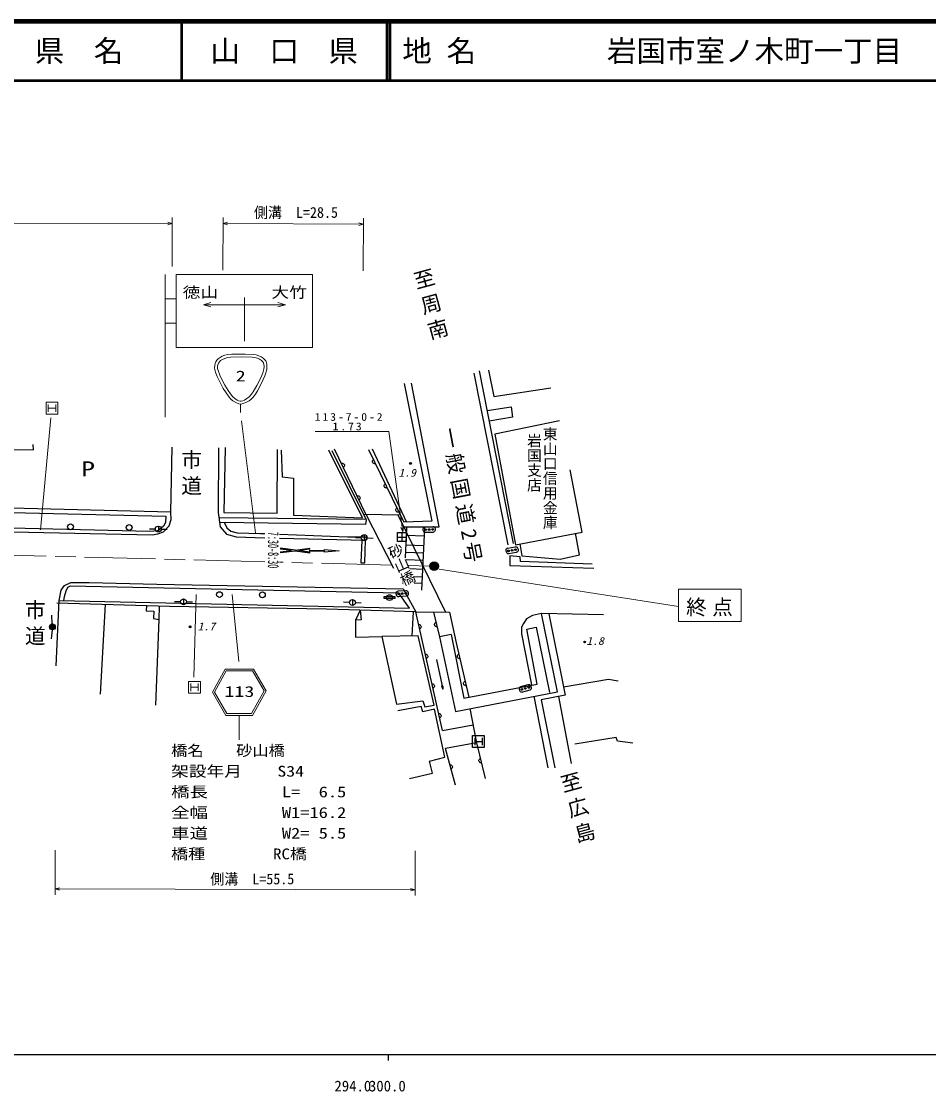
# Model space of a CAD drawing. Units: millimetres, scale not verified. Extents: x 40000 to 680000, y 20000 to 380000.
# Drawn here: x 305869 to 459507, y 198715 to 380000 of the extents above; entities that cross this region are included whole.
import ezdxf
from ezdxf.enums import TextEntityAlignment as Align

# ---------------------------------------------------------------- set-up
doc = ezdxf.new("R2010")
doc.units = ezdxf.units.MM
doc.header["$LTSCALE"] = 1000
doc.linetypes.add('CHAIN', pattern=[18.5, 12, -1.5, 3.5, -1.5])
for name, color, linetype, lineweight in [('M-BGD', 7, 'Continuous', 25), ('M-BGD-HTXT', 7, 'Continuous', 13), ('M-BMK', 2, 'CHAIN', 13), ('M-BMK-SRVR', 3, 'Continuous', 25), ('M-STR-STRC', 7, 'Continuous', 25), ('M-TTL', 2, 'Continuous', 140), ('M-TTL-BAND', 7, 'Continuous', 25), ('M-TTL-LINE', 7, 'Continuous', 50)]:
    doc.layers.add(name, color=color, linetype=linetype, lineweight=lineweight)
doc.layers.add('M-STR-HTXT', color=7, linetype='Continuous')
doc.layers.add('M-TTL-TXT', color=7, linetype='Continuous')
doc.styles.add('@ＭＳ ゴシック', font='')
doc.styles.add('ＭＳ ゴシック', font='')
doc.styles.get('@ＭＳ ゴシック').set_extended_font_data('@MS Gothic')
doc.styles.get('ＭＳ ゴシック').set_extended_font_data('MS Gothic')

# ---------------------------------------------------------------- blocks, each defined once
blk = doc.blocks.new('BUHIN1')
at = {"color": 3, "linetype": 'Continuous', "lineweight": 25}
for p, q in [((648, -378), (-648, 378)), ((-378, -648), (378, 648))]:
    blk.add_line(p, q, dxfattribs=at)
blk.add_lwpolyline([(1026, 270), (270, -1026), (-1026, -270), (-270, 1026)], close=True, dxfattribs=at)
blk = doc.blocks.new('BUHIN3')
at = {"color": 7, "linetype": 'Continuous', "lineweight": 25}
for centre, radius in [((0, 0), 150), ((0, 0), 131), ((0, 0), 112), ((0, 0), 93.8), ((0, 0), 75), ((0, 0), 56.2), ((0, 1), 37.5), ((0, 0), 18.8)]:
    blk.add_circle(centre, radius, dxfattribs=at)
blk = doc.blocks.new('BUHIN6')
at = {"color": 7, "linetype": 'Continuous', "lineweight": 25}
blk.add_line((-251, -430), (251, 430), dxfattribs=at)
blk.add_circle((0, 0), 498, dxfattribs=at)
blk = doc.blocks.new('BUHIN9')
at = {"color": 7, "linetype": 'Continuous', "lineweight": 25}
blk.add_lwpolyline([(-33, -399), (-122, -359), (-196, -305), (-277, -222), (-318, -130), (-338, -34), (-328, 89), (-292, 181), (-237, 264), (-143, 335), (-61, 376), (33, 399)], dxfattribs=at)
blk = doc.blocks.new('BUHIN10')
at = {"color": 7, "linetype": 'Continuous', "lineweight": 25}
blk.add_lwpolyline([(31, 399), (120, 360), (194, 306), (276, 223), (317, 132), (338, 36), (328, -88), (293, -179), (238, -263), (144, -334), (63, -376), (-31, -399)], dxfattribs=at)
blk = doc.blocks.new('BUHIN11')
at = {"color": 7, "linetype": 'Continuous', "lineweight": 25}
blk.add_lwpolyline([(119, 382), (197, 324), (257, 255), (319, 156), (339, 58), (337, -40), (300, -159), (246, -240), (174, -310), (67, -358), (-22, -381), (-119, -382)], dxfattribs=at)
blk = doc.blocks.new('BUHIN12')
at = {"color": 7, "linetype": 'Continuous', "lineweight": 25}
blk.add_lwpolyline([(-121, -381), (-199, -323), (-259, -254), (-320, -155), (-339, -56), (-337, 42), (-300, 160), (-245, 241), (-172, 311), (-65, 358), (24, 381), (121, 381)], dxfattribs=at)
blk = doc.blocks.new('BUHIN17')
at = {"color": 7, "linetype": 'Continuous', "lineweight": 13}
for p, q in [((-855, -225), (-225, 855)), ((540, -315), (-540, 315)), ((225, -855), (855, 225))]:
    blk.add_line(p, q, dxfattribs=at)
blk.add_lwpolyline([(1368, 359), (359, -1368), (-1368, -359), (-359, 1368)], close=True, dxfattribs=at)
blk = doc.blocks.new('BUHIN18')
at = {"color": 7, "linetype": 'Continuous', "lineweight": 25}
for p, q in [((-855, -225), (-225, 855)), ((540, -315), (-540, 315)), ((225, -855), (855, 225))]:
    blk.add_line(p, q, dxfattribs=at)
blk.add_lwpolyline([(1368, 359), (359, -1368), (-1368, -359), (-359, 1368)], close=True, dxfattribs=at)

msp = doc.modelspace()

# ---------------------------------------------------------------- linework, layer by layer
at = {"layer": 'M-BGD'}
for p, q in [((384992, 320930), (385893, 316468)), ((382502, 320403), (388255, 291331)), ((383410, 320807), (389164, 291533)), ((370691, 318637), (375385, 295319)), ((376647, 294410), (371953, 318738)), ((385893, 316468), (395504, 317927)), ((384734, 314073), (388811, 314709)), ((388811, 314709), (389026, 312950)), ((389026, 312950), (385084, 312290)), ((396991, 312328), (386039, 310056)), ((386039, 310056), (389521, 291331)), ((307904, 307413), (307863, 308353)), ((301569, 307495), (307904, 307413)), ((331187, 296869), (331391, 307863)), ((339236, 307767), (339176, 296800)), ((340368, 307835), (340163, 296815)), ((349198, 296678), (349267, 307493)), ((349883, 307356), (350020, 302838)), ((363641, 295925), (357960, 307356)), ((358439, 307287), (364257, 295583)), ((364188, 296541), (358918, 307561)), ((364667, 307493), (370622, 295172)), ((365291, 307583), (371104, 295187)), ((350020, 302838), (351936, 302633)), ((400827, 293502), (398808, 304050)), ((351936, 302633), (351936, 296336)), ((331187, 296869), (217066, 299812)), ((217828, 298953), (330348, 296174)), ((327610, 293599), (220267, 296133)), ((330348, 296174), (330267, 295112)), ((330901, 294580), (331228, 295602)), ((331228, 295602), (331187, 296869)), ((339176, 296800), (339536, 294402)), ((339301, 295967), (364202, 295692)), ((340163, 296815), (349198, 296678)), ((351936, 296336), (363641, 295925)), ((363784, 296534), (370030, 296399)), ((364257, 295583), (364120, 294761)), ((364188, 296541), (368901, 287376)), ((369621, 296407), (377694, 279916)), ((219150, 295439), (328040, 293027)), ((328562, 293994), (327562, 293965)), ((328959, 293722), (327610, 293599)), ((329940, 294499), (328959, 293722)), ((329562, 294008), (330562, 294008)), ((329920, 293559), (330901, 294580)), ((330267, 295112), (329940, 294499)), ((364120, 294761), (339432, 295097)), ((339536, 294402), (340615, 293144)), ((375385, 295319), (370622, 295172)), ((370742, 294360), (376647, 294410)), ((328040, 293027), (328980, 293191)), ((328980, 293191), (329920, 293559)), ((340615, 293144), (342233, 292664)), ((342233, 292664), (347071, 292545)), ((349571, 292484), (364168, 292125)), ((363429, 292526), (362429, 292495)), ((364428, 292521), (365428, 292482)), ((389521, 291331), (400827, 293502)), ((400373, 289615), (399719, 293289)), ((390282, 291477), (390632, 289464)), ((373913, 288671), (371004, 288812)), ((390329, 289313), (388613, 289464)), ((388613, 289464), (388613, 287849)), ((390379, 288505), (390329, 289313)), ((402543, 288051), (390379, 288505)), ((390632, 289464), (397092, 288909)), ((397092, 288909), (400373, 289615)), ((388613, 287849), (402795, 287395)), ((313164, 284447), (314247, 284955)), ((314247, 284955), (317358, 284955)), ((317358, 284955), (328797, 284684)), ((328797, 284684), (370546, 283873)), ((312251, 281911), (312623, 283670)), ((312623, 283670), (313164, 284447)), ((313400, 283468), (313126, 282509)), ((313674, 284084), (313400, 283468)), ((314153, 284357), (313674, 284084)), ((369801, 283125), (314153, 284357)), ((371581, 280593), (369801, 283125)), ((370546, 283873), (372643, 279983)), ((370609, 284054), (370622, 284030)), ((311778, 270818), (312251, 281911)), ((330969, 280863), (311887, 281471)), ((312251, 281911), (371581, 280593)), ((313126, 282509), (313024, 281894)), ((320029, 281212), (319196, 266056)), ((332818, 281678), (331819, 281659)), ((333818, 281688), (334818, 281688)), ((361435, 281578), (360436, 281628)), ((362434, 281539), (363434, 281511)), ((367305, 282237), (367305, 282575)), ((367305, 282575), (369110, 282575)), ((369110, 282237), (367305, 282237)), ((369110, 282575), (369110, 282237)), ((311087, 277926), (310999, 279423)), ((327058, 280987), (327007, 280153)), ((327007, 280153), (328301, 280107)), ((328301, 280107), (328255, 278859)), ((329226, 278674), (329273, 280917)), ((357526, 280457), (330969, 280863)), ((372643, 279983), (357526, 280457)), ((363255, 280277), (362432, 278564)), ((363255, 280277), (363386, 278651)), ((372228, 279996), (371968, 275897)), ((372643, 279983), (378378, 279907)), ((377164, 259889), (372643, 279983)), ((375649, 279943), (376687, 275728)), ((378378, 279907), (379504, 274708)), ((392443, 279367), (391423, 278790)), ((393952, 279678), (392443, 279367)), ((404472, 279501), (393952, 279678)), ((396660, 266452), (393952, 279678)), ((395198, 279657), (397947, 265875)), ((328255, 278859), (329226, 278674)), ((328625, 264161), (329226, 278674)), ((363386, 278651), (362432, 278564)), ((362432, 278564), (362476, 275704)), ((390890, 278036), (390535, 277370)), ((390535, 277370), (390535, 276261)), ((391423, 278790), (390890, 278036)), ((391467, 277059), (393020, 277370)), ((393020, 277370), (395328, 266318)), ((311066, 276929), (310917, 275437)), ((362476, 275704), (366895, 275791)), ((373091, 275921), (366895, 275791)), ((366895, 275791), (369408, 264352)), ((375778, 264179), (373091, 275921)), ((378640, 276172), (376687, 275728)), ((376687, 275728), (379394, 263123)), ((378640, 276172), (380815, 265386)), ((390535, 276261), (392266, 267606)), ((393242, 267739), (391467, 277059)), ((379504, 274708), (381616, 265538)), ((376168, 271935), (377251, 266908)), ((397664, 267292), (405270, 268582)), ((405270, 268582), (406957, 268271)), ((380815, 265386), (393242, 267739)), ((369408, 264352), (373828, 264915)), ((373828, 264915), (374175, 263875)), ((379394, 263123), (396660, 266452)), ((395062, 253536), (392703, 265689)), ((397947, 265875), (393908, 265076)), ((393908, 265076), (396216, 253536)), ((399057, 254290), (396863, 265660)), ((373568, 263962), (369625, 263225)), ((373828, 263052), (373568, 263962)), ((375821, 263485), (373828, 263052)), ((374175, 263875), (375778, 264179)), ((377554, 255339), (375821, 263485)), ((381807, 263588), (382970, 257809)), ((377164, 259889), (382364, 260825)), ((382970, 257809), (377684, 256813)), ((382970, 257809), (384400, 251743)), ((406602, 258684), (399589, 257575)), ((406824, 258063), (406602, 258684)), ((409398, 257752), (406824, 258063)), ((379374, 250616), (377684, 256813)), ((374998, 254689), (377554, 255339)), ((375518, 252653), (374998, 254689)), ((371618, 251743), (375518, 252653))]:
    msp.add_line(p, q, dxfattribs=at)
for points in [[(340283, 295085), (340658, 294220), (341356, 293629), (342430, 293361), (346351, 293253), (347071, 293227)], [(349571, 293136), (361067, 292716), (364343, 292662), (364168, 292125)], [(376264, 277447), (376167, 277456), (376080, 277484), (375976, 277537), (375908, 277611), (375859, 277696), (375829, 277816), (375834, 277914), (375859, 278011), (375926, 278108), (375990, 278173), (376073, 278224)], [(377240, 266958), (377044, 267363), (377252, 267407), (377240, 266960)], [(377168, 267293), (377187, 267207), (377156, 267291), (377180, 267296), (377187, 267207)], [(378424, 254100), (378521, 254094), (378609, 254068), (378714, 254018), (378783, 253946), (378835, 253862), (378868, 253743), (378865, 253645), (378842, 253547), (378778, 253449), (378715, 253382), (378634, 253329)], [(383777, 254387), (383680, 254397), (383593, 254426), (383490, 254479), (383423, 254554), (383375, 254639), (383346, 254760), (383352, 254858), (383378, 254954), (383446, 255051), (383511, 255115), (383594, 255165)]]:
    msp.add_lwpolyline(points, dxfattribs=at)
for points in [[(374282, 294403), (375532, 294441), (375657, 294425), (375748, 294387), (375836, 294300), (375894, 294212), (375918, 294077), (375925, 293828), (375904, 293692), (375857, 293600), (375780, 293518), (375686, 293465), (375562, 293441), (374312, 293404), (374187, 293420), (374101, 293462), (374008, 293544), (373955, 293633), (373926, 293767), (373919, 294017), (373940, 294153), (373987, 294244), (374069, 294332), (374163, 294384)], [(388262, 290788), (389492, 291012), (389618, 291014), (389714, 290991), (389814, 290918), (389884, 290839), (389928, 290710), (389973, 290464), (389972, 290327), (389939, 290229), (389875, 290136), (389790, 290070), (389671, 290028), (388441, 289804), (388314, 289801), (388223, 289831), (388119, 289898), (388054, 289978), (388005, 290106), (387960, 290352), (387961, 290489), (387994, 290587), (388062, 290686), (388147, 290752)], [(369704, 283535), (370951, 283614), (371077, 283602), (371170, 283568), (371260, 283484), (371321, 283398), (371350, 283264), (371365, 283015), (371349, 282878), (371305, 282785), (371230, 282700), (371139, 282644), (371015, 282616), (369768, 282537), (369642, 282549), (369554, 282588), (369459, 282667), (369403, 282754), (369370, 282887), (369354, 283137), (369370, 283273), (369414, 283366), (369494, 283456), (369585, 283512)], [(377251, 266908), (377268, 267424), (377023, 267371)], [(377229, 267009), (377067, 267348), (377238, 267385)], [(377219, 267057), (377089, 267334), (377223, 267363)], [(377208, 267108), (377111, 267319), (377209, 267341)], [(377198, 267156), (377134, 267305), (377195, 267318)], [(390467, 267313), (391667, 267665), (391792, 267682), (391890, 267669), (391997, 267606), (392075, 267535), (392132, 267411), (392203, 267172), (392217, 267035), (392194, 266935), (392140, 266835), (392063, 266761), (391949, 266706), (390750, 266353), (390624, 266337), (390530, 266356), (390420, 266413), (390346, 266485), (390284, 266607), (390214, 266847), (390199, 266984), (390222, 267084), (390280, 267190), (390357, 267264)]]:
    msp.add_lwpolyline(points, close=True, dxfattribs=at)
for centre, radius in [((314182, 294385), 491), ((324117, 294272), 491), ((374322, 293904), 150), ((374922, 293922), 150), ((375522, 293940), 150), ((388376, 290301), 150), ((388966, 290408), 150), ((389557, 290515), 150), ((339413, 282907), 491), ((346676, 282870), 491), ((368207, 282387), 491), ((369761, 283037), 150), ((370360, 283076), 150), ((370958, 283114), 150), ((311116, 277427), 498), ((311116, 277427), 440), ((311116, 277427), 382), ((311116, 277427), 322), ((311116, 277427), 265), ((311116, 277427), 195), ((311116, 277427), 135), ((311116, 277427), 77.5), ((311116, 277427), 15), ((390633, 266840), 150), ((391208, 267009), 150), ((391784, 267179), 150)]:
    msp.add_circle(centre, radius, dxfattribs=at)
at = {"layer": 'M-BGD-HTXT'}
for p, q in [((331395, 346766), (331378, 338472)), ((340009, 337888), (340052, 346765)), ((363786, 346649), (363743, 337773)), ((217498, 345997), (331393, 345766)), ((340047, 345765), (363782, 345649)), ((330229, 337112), (330229, 312942)), ((332080, 324786), (332080, 337147)), ((332080, 337147), (355189, 337147)), ((355189, 337147), (355189, 324786)), ((332080, 333026), (330229, 333026)), ((336702, 332007), (350567, 332007)), ((343634, 333213), (343634, 325835)), ((332080, 328906), (330229, 328906)), ((355189, 324786), (332080, 324786)), ((342702, 315214), (343084, 315188)), ((342993, 315163), (342993, 313756)), ((310867, 312849), (309120, 293890)), ((343170, 312350), (345540, 293392)), ((368073, 310538), (355615, 310538)), ((370451, 293541), (368073, 310538)), ((417167, 280903), (376609, 287235)), ((335438, 282915), (335063, 268945)), ((341549, 282915), (342672, 271565)), ((417167, 278336), (417167, 283812)), ((417167, 283812), (427777, 283812)), ((427777, 283812), (427777, 278336)), ((427777, 278336), (417167, 278336)), ((338212, 266386), (340365, 270262)), ((345188, 270262), (340365, 270262)), ((345188, 270262), (347316, 266580)), ((340541, 269962), (338557, 266389)), ((345015, 269962), (340541, 269962)), ((346971, 266577), (345015, 269962)), ((344845, 262749), (346971, 266577)), ((347316, 266580), (345022, 262449)), ((340487, 262449), (338212, 266386)), ((338557, 266389), (340660, 262749)), ((340487, 262449), (345022, 262449)), ((340660, 262749), (344845, 262749)), ((342754, 262449), (342754, 258326)), ((311601, 239596), (311586, 232043)), ((372536, 231919), (372552, 239473)), ((311588, 233043), (372538, 232919))]:
    msp.add_line(p, q, dxfattribs=at)
for points in [[(330644, 345983), (331393, 345766), (330643, 345554)], [(340796, 345546), (340047, 345765), (340798, 345975)], [(363033, 345869), (363782, 345649), (363030, 345439)], [(337950, 331642), (336702, 332007), (337953, 332357)], [(349319, 332372), (350567, 332007), (349316, 331657)], [(342702, 315214), (342182, 315447), (341697, 315730), (341350, 316022), (341034, 316369), (340522, 317084), (340061, 317832), (339527, 318815), (339033, 319852), (338807, 320405), (338641, 320970), (338592, 321336), (338605, 321710), (338672, 322037), (338799, 322354), (338968, 322613), (339192, 322843), (339528, 323087), (339892, 323278), (340345, 323442), (340822, 323551), (341534, 323630), (342281, 323650), (343746, 323654), (345161, 323597), (345636, 323512), (346103, 323367), (346473, 323194), (346821, 322963), (347059, 322745), (347253, 322485), (347374, 322208), (347437, 321906), (347452, 321467), (347407, 321025), (347283, 320475), (347104, 319950), (346517, 318708), (345852, 317443), (345512, 316884), (345125, 316365), (344807, 316030), (344453, 315745), (344084, 315531), (343683, 315369), (343386, 315274), (343084, 315188)], [(370560, 294314), (370451, 293541), (370135, 294254)], [(312338, 232826), (311588, 233043), (312339, 233255)], [(371789, 233136), (372538, 232919), (371788, 232707)]]:
    msp.add_lwpolyline(points, dxfattribs=at)
msp.add_lwpolyline([(342925, 315662), (342661, 315719), (342407, 315838), (342027, 316108), (341688, 316423), (341260, 316920), (340879, 317453), (340328, 318385), (339825, 319353), (339473, 320095), (339178, 320857), (339106, 321199), (339092, 321552), (339137, 321843), (339243, 322125), (339394, 322344), (339599, 322533), (339938, 322748), (340308, 322912), (340777, 323043), (341263, 323117), (343111, 323152), (344972, 323127), (345429, 323056), (345869, 322928), (346211, 322770), (346540, 322551), (346725, 322371), (346864, 322151), (346940, 321878), (346959, 321584), (346910, 321097), (346803, 320623), (346586, 320006), (346308, 319402), (345735, 318305), (345111, 317240), (344788, 316801), (344417, 316401), (344067, 316109), (343671, 315858), (343378, 315729), (343079, 315663), (343002, 315659)], close=True, dxfattribs=at)
at = {"layer": 'M-BMK'}
for p, q in [((347071, 288458), (283378, 290108)), ((368675, 287899), (349571, 288394)), ((375026, 287734), (371430, 287827))]:
    msp.add_line(p, q, dxfattribs=at)
at = {"layer": 'M-BMK-SRVR'}
for centre, radius in [((375776, 287715), 750), ((375776, 287715), 656), ((375776, 287715), 562), ((375776, 287715), 469), ((375776, 287715), 375), ((375776, 287715), 281), ((375776, 287711), 188), ((375776, 287715), 93.8)]:
    msp.add_circle(centre, radius, dxfattribs=at)
at = {"layer": 'M-STR-STRC'}
for p, q in [((371115, 294221), (370868, 289125)), ((373670, 283653), (374181, 294193)), ((363525, 292141), (363380, 288305)), ((364017, 288305), (364168, 292125)), ((374113, 292793), (371053, 292941)), ((352205, 290288), (349728, 289985)), ((349729, 290136), (349728, 289985)), ((349729, 290136), (351620, 290367)), ((349735, 290775), (349733, 290624)), ((351620, 290367), (349733, 290624)), ((352206, 290439), (349735, 290775)), ((354711, 289947), (352205, 290288)), ((352206, 290439), (354718, 290746)), ((354716, 290595), (352791, 290359)), ((354712, 290098), (352791, 290359)), ((354710, 290263), (354711, 290413)), ((357210, 290245), (354710, 290263)), ((354711, 290413), (357211, 290395)), ((354711, 289947), (354712, 290098)), ((354716, 290595), (354718, 290746)), ((359711, 290303), (357209, 290095)), ((357209, 290095), (357210, 290245)), ((357211, 290395), (357212, 290545)), ((357212, 290545), (359711, 290303)), ((373973, 289911), (370914, 290060)), ((374033, 291152), (370974, 291300)), ((363380, 288305), (364017, 288305)), ((373840, 287168), (371670, 287273)), ((373776, 285831), (372262, 285905)), ((373724, 284762), (372394, 284827)), ((370623, 284060), (370622, 284030))]:
    msp.add_line(p, q, dxfattribs=at)
at = {"layer": 'M-TTL'}
msp.add_line((680000, 380000), (40000, 380000), dxfattribs=at)
at = {"layer": 'M-TTL-BAND'}
for p, q in [((40000, 205000), (579000, 205000)), ((368000, 205000), (368000, 204000))]:
    msp.add_line(p, q, dxfattribs=at)
at = {"layer": 'M-TTL-LINE'}
for p, q in [((333000, 380000), (333000, 370000)), ((367750, 380000), (367750, 370000)), ((368250, 380000), (368250, 370000)), ((40000, 370000), (680000, 370000))]:
    msp.add_line(p, q, dxfattribs=at)

# ---------------------------------------------------------------- block references
at = {"layer": 'M-BGD', "rotation": 210.2756}
for name, p in [('BUHIN9', (360235, 304806)), ('BUHIN10', (365660, 305439)), ('BUHIN3', (371771, 305132)), ('BUHIN10', (367645, 301332)), ('BUHIN9', (362871, 299296)), ('BUHIN10', (369630, 297225)), ('BUHIN6', (329062, 294008)), ('BUHIN6', (363929, 292541)), ('BUHIN6', (333318, 281688)), ('BUHIN6', (361934, 281553)), ('BUHIN3', (334435, 277449)), ('BUHIN12', (373208, 277471)), ('BUHIN3', (401256, 274881)), ('BUHIN12', (374339, 272448)), ('BUHIN11', (380032, 272415)), ('BUHIN12', (375469, 267424)), ('BUHIN11', (381088, 267830)), ('BUHIN12', (376599, 262401)), ('BUHIN18', (383268, 258028))]:
    msp.add_blockref(name, p, dxfattribs=at)
at = {"layer": 'M-BGD-HTXT', "rotation": 210.2756}
for p in [(311051, 314484), (335188, 267199)]:
    msp.add_blockref('BUHIN17', p, dxfattribs=at)
at = {"layer": 'M-BMK-SRVR', "rotation": 210.2756}
msp.add_blockref('BUHIN1', (370298, 292646), dxfattribs=at)

# ---------------------------------------------------------------- texts
at = {"layer": 'M-BGD', "style": '@ＭＳ ゴシック'}
for s, rotation, p in [('岩国支店', 270, (391254, 310248)), ('東山口信用金庫', 270, (393929, 311375)), ('砂山橋', 293.4, (367403, 290839))]:
    msp.add_text(s, height=1833, rotation=rotation, dxfattribs=at).set_placement(p, align=Align.BOTTOM_LEFT)
at = {"layer": 'M-BGD', "style": 'ＭＳ ゴシック', "width": 1.35}
msp.add_text('P', height=2566, dxfattribs=at).set_placement((315996, 302141), align=Align.BOTTOM_LEFT)
at = {"layer": 'M-BGD', "style": 'ＭＳ ゴシック', "oblique": 15, "width": 1.1}
for s, p in [('1.9', (369717, 302482)), ('1.7', (335712, 276455)), ('1.8', (401548, 273991))]:
    msp.add_text(s, height=1320, dxfattribs=at).set_placement(p, align=Align.BOTTOM_LEFT)
at = {"layer": 'M-BGD', "char_height": 2566, "attachment_point": 7}
for s, insert, rotation, style in [('\\T1.26;至周南', (372046, 337681), 285.3, '@ＭＳ ゴシック'), ('\\T1.25;一般国道2号', (376744, 310881), 280.7, 'ＭＳ ゴシック'), ('\\T1.26;市道', (333065, 307532), 270, '@ＭＳ ゴシック'), ('\\T1.26;市道', (306599, 282097), 270, '@ＭＳ ゴシック'), ('\\T1.26;至広島', (396896, 252403), 285.3, '@ＭＳ ゴシック')]:
    msp.add_mtext(s, dxfattribs=dict(at, insert=insert, rotation=rotation, style=style))
at = {"layer": 'M-BGD-HTXT', "style": 'ＭＳ ゴシック', "width": 0.95}
for s, p in [('側溝\u3000L=28.5', (345250, 346157)), ('側溝\u3000L=55.5', (337853, 233254))]:
    msp.add_text(s, height=1833, rotation=0.1, dxfattribs=at).set_placement(p, align=Align.BOTTOM_LEFT)
at = {"layer": 'M-BGD-HTXT', "style": 'ＭＳ ゴシック'}
for s, width, p in [('徳山', 1.2, (333187, 332637)), ('大竹', 1.2, (348214, 332637)), ('2', 1.35, (342168, 318462)), ('113', 1.35, (340266, 265017))]:
    msp.add_text(s, height=1833, dxfattribs=dict(at, width=width)).set_placement(p, align=Align.BOTTOM_LEFT)
at = {"layer": 'M-BGD-HTXT', "attachment_point": 7, "style": 'ＭＳ ゴシック'}
for s, insert, char_height in [('\\T1.33;\\W1.1;113-7-0-2', (355534, 312321), 1320), ('\\T1.33;\\W1.1;1.73', (358565, 310716), 1320), ('\\T1.26;終点', (418450, 279192), 2566)]:
    msp.add_mtext(s, dxfattribs=dict(at, insert=insert, char_height=char_height))
at = {"layer": 'M-STR-HTXT', "style": 'ＭＳ ゴシック'}
for s, width, p in [('橋名\u3000\u3000砂山橋', 1.1, (331227, 255016)), ('架設年月\u3000\u3000S34', 1.2, (331227, 251516)), ('橋長\u3000\u3000\u3000\u3000L=  6.5', 1.25, (331227, 248016)), ('全幅\u3000\u3000\u3000\u3000W1=16.2', 1.25, (331227, 244516)), ('車道\u3000\u3000\u3000\u3000W2= 5.5', 1.25, (331227, 241016)), ('橋種\u3000\u3000\u3000\u3000RC橋', 1.15, (331227, 237516))]:
    msp.add_text(s, height=1833, dxfattribs=dict(at, width=width)).set_placement(p, align=Align.BOTTOM_LEFT)
at = {"layer": 'M-STR-STRC', "style": 'ＭＳ ゴシック', "width": 0.55}
msp.add_text('7:30-8:30', height=1833, rotation=270, dxfattribs=at).set_placement((347071, 293533), align=Align.BOTTOM_LEFT)
at = {"layer": 'M-TTL-BAND', "style": 'ＭＳ ゴシック'}
for s, p in [('294.0', (362000, 198195)), ('300.0', (367844, 198195))]:
    msp.add_text(s, height=1833, dxfattribs=at).set_placement(p, align=Align.BOTTOM_CENTER)
at = {"layer": 'M-TTL-TXT', "style": 'ＭＳ ゴシック'}
for s, p in [('県\u3000名', (315625, 375000)), ('山\u3000口\u3000県', (350375, 375000))]:
    msp.add_text(s, height=3666, dxfattribs=at).set_placement(p, align=Align.MIDDLE_CENTER)
for s, p in [('地 名', (370380, 375000)), ('岩国市室ノ木町一丁目', (405024, 375000))]:
    msp.add_text(s, height=3666, dxfattribs=at).set_placement(p, align=Align.MIDDLE_LEFT)

doc.saveas('drawing.dxf')
